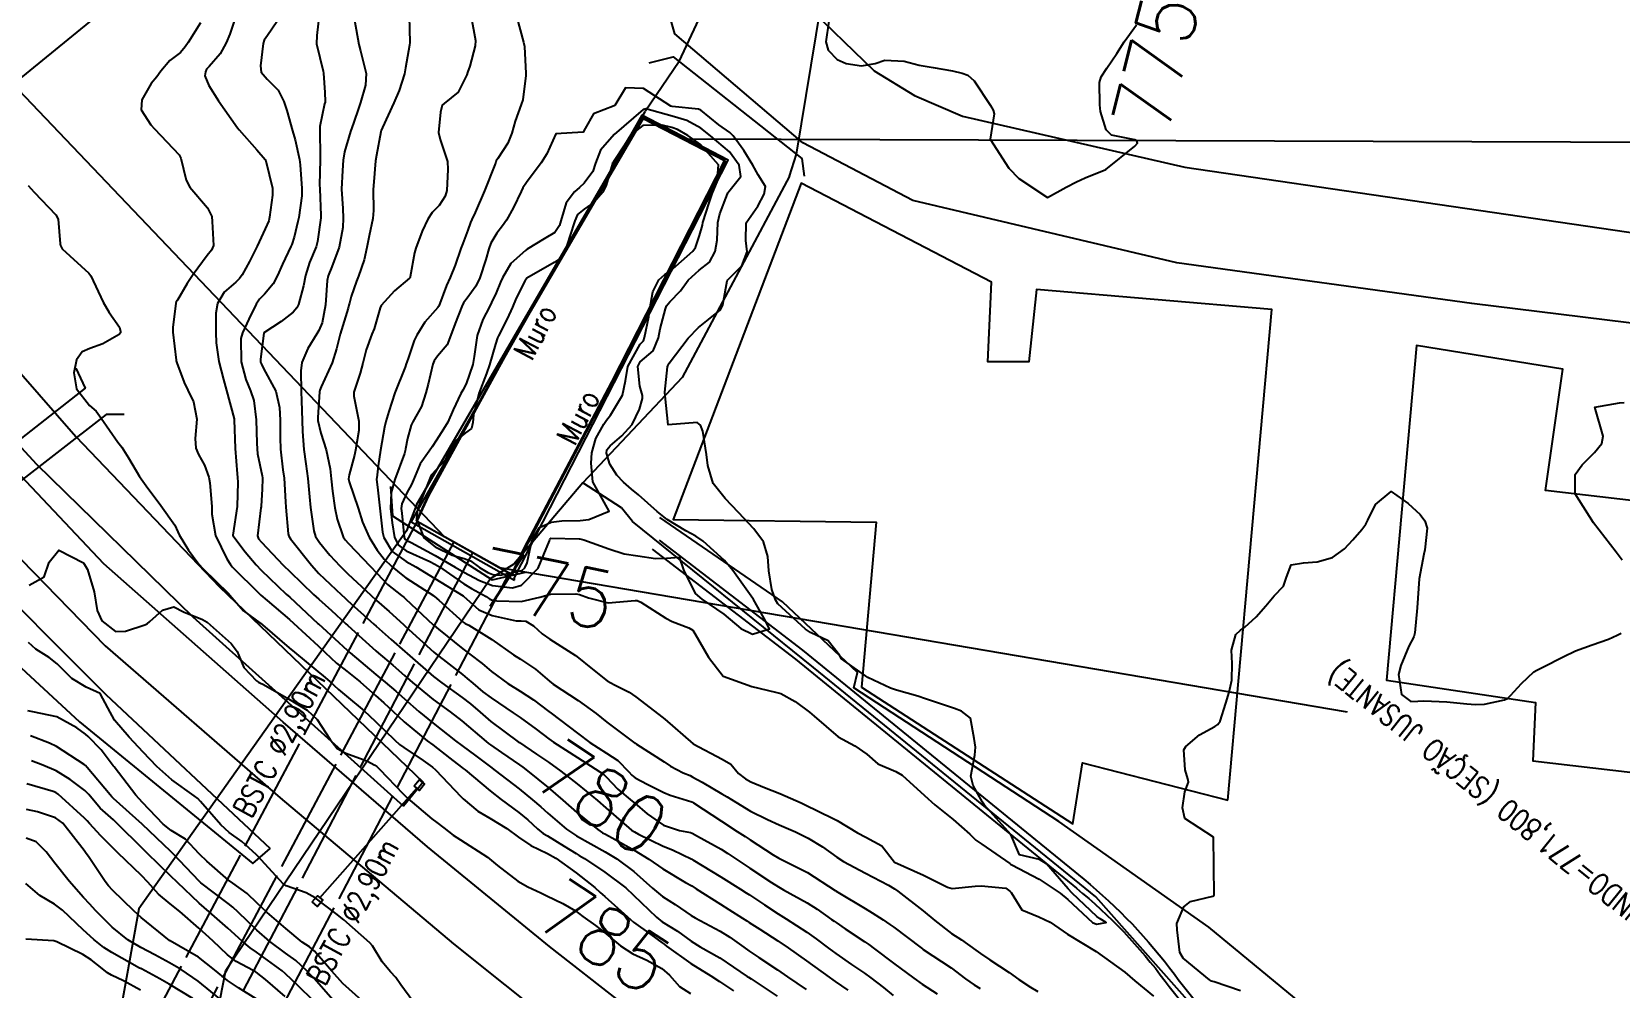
# Model space of a CAD drawing. Header units: metres. Extents: x 307586 to 320046, y 7427249 to 7434250.
# Drawn here: x 319036.6 to 319146.4, y 7428963.9 to 7429030 of the extents above; entities that cross this region are included whole.
import ezdxf
from ezdxf.enums import TextEntityAlignment as Align

# ---------------------------------------------------------------- set-up
doc = ezdxf.new("R2010")
doc.units = ezdxf.units.M
doc.header["$MEASUREMENT"] = 0
doc.linetypes.add('CONTINUO', pattern=[0])
doc.linetypes.add('TRACEJADO', pattern=[8.7, 8, -0.7])
for name, color, linetype in [('BUEIRO', 151, 'Continuous'), ('Canaleta de Drenagem', 151, 'Continuous'), ('Cotas', 45, 'Continuous'), ('Curvas de Nivel 1m', 11, 'Continuous'), ('Curvas de Nivel 5m', 15, 'Continuous'), ('Divisa', 42, 'FENCELINE2'), ('Edificações', 30, 'Continuous'), ('Hidrografia', 140, 'Continuous'), ('Linha Férrea', 20, 'Continuous'), ('MURO', 30, 'Continuous'), ('PLATAFORMA', 45, 'Continuous'), ('Pontes_Viadutos_Tubos', 190, 'Continuous'), ('Portico', 45, 'Continuous'), ('TEXTO', 45, 'Continuous'), ('Vias Primárias', 230, 'Continuous')]:
    doc.layers.add(name, color=color, linetype=linetype)
doc.styles.add('ROMANS', font='romans', dxfattribs={"height": 0.2})
doc.styles.add('Style-STANDARD', font='STANDARD.shx')
doc.linetypes.add('FENCELINE2', pattern='A,0.25,-0.1,[132,ltypeshp.shx,S=0.1,R=0,X=-0.1,Y=0],-0.1,1', length=1.45)

msp = doc.modelspace()

# ---------------------------------------------------------------- linework, layer by layer
at = {"layer": 'BUEIRO', "linetype": 'TRACEJADO', "flags": 128}
for points in [[(319067.1, 7428994.05), (319047.19, 7428956.05)], [(319069.63, 7428992.63), (319049.81, 7428954.8)]]:
    msp.add_lwpolyline(points, dxfattribs=at)
at = {"layer": 'BUEIRO', "linetype": 'CONTINUO'}
for points in [[(319084.57, 7429021.09, 774.18), (319078.83, 7429024.07, 773.97)], [(319084.57, 7429021.09, 774.18), (319084.5, 7429021.08, 771.7), (319078.87, 7429023.99, 771.64), (319078.83, 7429024.07, 773.97)], [(319063.21, 7428996.19, 775.18), (319063.27, 7428996.2, 771.72), (319069.81, 7428992.53, 771.7), (319069.82, 7428992.48, 775.2)], [(319069.82, 7428992.48, 775.2), (319063.21, 7428996.19, 775.18)]]:
    msp.add_polyline3d(points, dxfattribs=at)
at = {"layer": 'Canaleta de Drenagem'}
for points in [[(319079.99, 7428994.89), (319089.89, 7428987.29), (319109.31, 7428971.47, -0.06219), (319115.58, 7428964.91, 0.08442), (319125.75, 7428955.18), (319145.72, 7428939.82), (319160.02, 7428926.71), (319174.06, 7428912.19), (319189.77, 7428895.17), (319193.28, 7428891.36), (319196.76, 7428883.99)], [(319079.5, 7428994.26), (319089.4, 7428986.66), (319108.81, 7428970.85, -0.06219), (319114.94, 7428964.44, 0.084276), (319125.28, 7428954.53), (319145.2, 7428939.21), (319159.46, 7428926.13), (319173.47, 7428911.64), (319189.18, 7428894.62), (319192.61, 7428890.91), (319196.03, 7428883.65)]]:
    msp.add_lwpolyline(points, format="xyb", dxfattribs=at)
at = {"layer": 'Curvas de Nivel 1m', "flags": 128}
for points, elevation in [([(319050.79, 7429031.21), (319050.32, 7429029.82), (319050.08, 7429029.22), (319049.66, 7429028.47), (319048.9, 7429027.6), (319048.72, 7429027.4), (319048.63, 7429027.23), (319048.6, 7429026.95), (319048.88, 7429026.27), (319049.54, 7429025.22), (319050.85, 7429023.35), (319050.97, 7429023.21), (319052.19, 7429021.84), (319052.77, 7429021.18), (319052.79, 7429021.15), (319052.82, 7429021.07), (319053.26, 7429019.18), (319053.27, 7429018.7), (319053.07, 7429017.18), (319053.01, 7429016.94), (319052.76, 7429016.38), (319052.2, 7429015.19), (319051.68, 7429014.13), (319051.18, 7429013.2), (319050.99, 7429012.95), (319050.73, 7429012.71), (319049.93, 7429012.01), (319049.46, 7429011.22), (319049.35, 7429010.57), (319049.35, 7429009.22), (319049.38, 7429008.51), (319049.57, 7429007.22), (319049.88, 7429005.98), (319050.09, 7429005.22), (319050.61, 7429003.26), (319050.63, 7429003.22), (319050.63, 7429003.19), (319050.7, 7429001.21), (319050.83, 7428999.47), (319050.85, 7428999.21), (319050.87, 7428998.89), (319050.82, 7428997.21), (319050.54, 7428995.23), (319050.54, 7428995.21), (319051.38, 7428994.08), (319052.13, 7428993.19), (319052.49, 7428992.81), (319054.22, 7428991.16), (319054.46, 7428990.94), (319056.41, 7428989.14), (319056.44, 7428989.11), (319056.73, 7428988.85), (319058.42, 7428987.3), (319058.63, 7428987.11), (319060.4, 7428985.62), (319060.69, 7428985.38), (319061.05, 7428985.08), (319061.78, 7428984.47), (319062.38, 7428983.93), (319063.38, 7428983.05), (319064.36, 7428982.25), (319065.92, 7428981.02), (319066.34, 7428980.7), (319067.31, 7428979.99), (319068.33, 7428979.24), (319068.66, 7428978.99), (319070.3, 7428977.72), (319071.24, 7428976.96), (319071.81, 7428976.47), (319072.28, 7428976.04), (319073.58, 7428974.93), (319074.27, 7428974.46), (319075.26, 7428973.91), (319076.26, 7428973.36), (319077.05, 7428972.88), (319078.24, 7428972), (319079.52, 7428970.86), (319080.22, 7428970.29), (319081.09, 7428969.72), (319082.2, 7428968.98), (319082.47, 7428968.82), (319084.19, 7428967.88), (319084.87, 7428967.47), (319085.84, 7428966.78), (319086.18, 7428966.53), (319086.87, 7428966.07), (319088.16, 7428965.21), (319088.85, 7428964.74), (319090.14, 7428963.85)], 782), ([(319053.91, 7429031.18), (319052.93, 7429029.73), (319052.7, 7429029.42), (319052.62, 7429029.19), (319052.45, 7429027.64), (319052.48, 7429027.19), (319052.89, 7429026.71), (319053.65, 7429025.95), (319054.06, 7429025.17), (319054.26, 7429024.56), (319054.66, 7429023.16), (319054.84, 7429022.53), (319055.14, 7429021.16), (319055.18, 7429020.8), (319055.3, 7429019.16), (319055.29, 7429018.66), (319055.08, 7429017.16), (319055.03, 7429016.89), (319054.76, 7429015.81), (319054.6, 7429015.31), (319054.54, 7429015.16), (319053.96, 7429013.95), (319053.62, 7429013.17), (319053.31, 7429012.59), (319052.71, 7429011.88), (319052.37, 7429011.52), (319052.14, 7429011.19), (319051.64, 7429010.14), (319051.19, 7429009.2), (319051.08, 7429008.8), (319051.11, 7429007.2), (319051.43, 7429005.98), (319051.76, 7429005.19), (319051.97, 7429004.53), (319052.13, 7429003.19), (319052.19, 7429001.59), (319052.2, 7429001.19), (319052.24, 7429000.84), (319052.56, 7428999.32), (319052.59, 7428999.18), (319052.59, 7428999.15), (319052.55, 7428998.41), (319052.48, 7428997.23), (319052.48, 7428997.18), (319052.47, 7428997.12), (319052.24, 7428995.18), (319052.31, 7428994.98), (319052.51, 7428994.75), (319054.01, 7428993.16), (319054.49, 7428992.7), (319056.11, 7428991.14), (319056.46, 7428990.82), (319057.34, 7428990.02), (319058.33, 7428989.11), (319058.44, 7428989.01), (319059.23, 7428988.3), (319060.42, 7428987.25), (319060.59, 7428987.09), (319061.58, 7428986.25), (319062.4, 7428985.54), (319062.95, 7428985.05), (319064.38, 7428983.88), (319065.55, 7428983.03), (319066.36, 7428982.42), (319068.02, 7428980.99), (319068.2, 7428980.85), (319068.34, 7428980.75), (319069.09, 7428980.23), (319070.33, 7428979.37), (319070.57, 7428979.21), (319070.89, 7428978.96), (319072.31, 7428977.8), (319073.32, 7428976.93), (319074.29, 7428976.09), (319075.75, 7428974.9), (319076.07, 7428974.69), (319076.27, 7428974.58), (319076.94, 7428974.21), (319078.26, 7428973.48), (319079.26, 7428972.86), (319080.24, 7428972.19), (319081.8, 7428971.26), (319082.23, 7428971.02), (319082.55, 7428970.82), (319084.21, 7428969.75), (319084.8, 7428969.38), (319085.75, 7428968.78), (319086.03, 7428968.6), (319086.2, 7428968.48), (319086.94, 7428968.02), (319088.19, 7428967.22), (319088.9, 7428966.74), (319090.17, 7428965.84), (319091.73, 7428964.71), (319091.98, 7428964.53), (319092.15, 7428964.41), (319093.02, 7428963.82)], 781), ([(319062.7, 7429031.07), (319062.75, 7429029.25), (319062.74, 7429029.07), (319062.46, 7429027.51), (319062.39, 7429027.08), (319062.03, 7429025.93), (319061.66, 7429025.08), (319060.86, 7429023.37), (319060.78, 7429023.17), (319060.75, 7429023.09), (319060.45, 7429021.47), (319060.39, 7429021.09), (319060.26, 7429019.64), (319060.22, 7429019.1), (319060.24, 7429017.64), (319060.21, 7429017.1), (319059.95, 7429015.91), (319059.79, 7429015.1), (319059.61, 7429014.24), (319059.2, 7429013.11), (319059.07, 7429012.77), (319058.71, 7429011.72), (319058.58, 7429011.24), (319058.55, 7429011.11), (319058.5, 7429010.91), (319057.95, 7429009.12), (319057.7, 7429008.09), (319057.39, 7429007.13), (319056.64, 7429005.48), (319056.54, 7429005.24), (319056.52, 7429005.14), (319056.4, 7429003.36), (319056.41, 7429003.14), (319056.6, 7429002.28), (319056.97, 7429001.13), (319057.26, 7428999.82), (319057.32, 7428999.13), (319057.42, 7428998.26), (319057.58, 7428997.12), (319057.73, 7428996.33), (319058.15, 7428995.12), (319058.29, 7428994.9), (319058.51, 7428994.66), (319060.01, 7428993.09), (319060.49, 7428992.58), (319061.22, 7428991.83), (319062.18, 7428991.06), (319062.34, 7428990.94), (319062.46, 7428990.83), (319064.38, 7428989.04), (319064.44, 7428988.99), (319064.73, 7428988.75), (319066.42, 7428987.38), (319066.91, 7428987.01), (319067.76, 7428986.36), (319068.4, 7428985.82), (319069.53, 7428984.98), (319070.39, 7428984.45), (319071.29, 7428983.86), (319072.37, 7428983.05), (319072.52, 7428982.94), (319074.35, 7428981.56), (319075.19, 7428980.91), (319076.34, 7428980.18), (319077.13, 7428979.68), (319077.89, 7428978.88), (319078.1, 7428978.65), (319078.32, 7428978.48), (319079.15, 7428978.03), (319080.31, 7428977.47), (319080.75, 7428977.29), (319082.24, 7428976.82), (319082.3, 7428976.79), (319082.36, 7428976.76), (319084.28, 7428975.48), (319085.37, 7428974.78), (319085.92, 7428974.42), (319086.27, 7428974.2), (319087.85, 7428973.16), (319088.25, 7428972.93), (319088.63, 7428972.75), (319090.24, 7428971.94), (319092.15, 7428970.7), (319092.2, 7428970.67), (319092.22, 7428970.65), (319092.33, 7428970.59), (319094.21, 7428969.46), (319094.69, 7428969.16), (319095.46, 7428968.66), (319095.91, 7428968.36), (319096.2, 7428968.16), (319098.08, 7428966.74), (319098.18, 7428966.66), (319098.23, 7428966.63), (319100.16, 7428965.35), (319101.15, 7428964.6), (319101.74, 7428964.18), (319102.15, 7428963.94)], 778), ([(319066.99, 7429031.02), (319067.29, 7429029.38), (319067.28, 7429029.01), (319066.91, 7429027.62), (319066.74, 7429027.18), (319066.69, 7429027.02), (319066.09, 7429025.82), (319065.12, 7429025.04), (319064.99, 7429024.92), (319064.87, 7429024.44), (319064.73, 7429023.04), (319064.85, 7429022.56), (319065.35, 7429021.03), (319065.38, 7429020.47), (319065.31, 7429019.03), (319065.2, 7429018.64), (319064.79, 7429018), (319064.3, 7429017.52), (319064, 7429017.05), (319063.6, 7429016.22), (319063.17, 7429015.06), (319063.09, 7429014.72), (319062.79, 7429013.06), (319062.77, 7429013.02), (319062.73, 7429012.98), (319061.7, 7429012.1), (319060.77, 7429011.09), (319060.7, 7429010.92), (319060.3, 7429009.49), (319060.14, 7429009.1), (319059.74, 7429008.02), (319059.52, 7429007.1), (319059.33, 7429006.42), (319058.89, 7429005.11), (319058.9, 7429004.84), (319059.24, 7429003.1), (319059.24, 7429002.47), (319059.01, 7429001.11), (319058.94, 7429000.75), (319058.57, 7428999.39), (319058.53, 7428999.11), (319058.56, 7428998.92), (319059.19, 7428997.1), (319059.49, 7428996.13), (319059.94, 7428995.1), (319060.5, 7428994.19), (319060.99, 7428993.58), (319061.52, 7428993.07), (319062.05, 7428992.63), (319062.48, 7428992.29), (319064.41, 7428991.04), (319064.46, 7428991), (319064.76, 7428990.74), (319066.44, 7428989.22), (319066.57, 7428989.14), (319066.83, 7428989.01), (319068.43, 7428988.02), (319069.91, 7428986.98), (319070.41, 7428986.66), (319071.44, 7428985.99), (319072.4, 7428985.16), (319072.67, 7428984.94), (319074.38, 7428983.82), (319075.62, 7428982.91), (319076.36, 7428982.33), (319078.31, 7428980.87), (319078.33, 7428980.86), (319078.42, 7428980.79), (319080.33, 7428979.57), (319080.77, 7428979.29), (319081.63, 7428978.83), (319082.12, 7428978.63), (319082.32, 7428978.53), (319082.96, 7428978.17), (319084.31, 7428977.38), (319084.68, 7428977.16), (319085.28, 7428976.79), (319086.29, 7428976.18), (319087.46, 7428975.59), (319088.28, 7428975.22), (319089.4, 7428974.74), (319090.27, 7428974.32), (319091.26, 7428973.71), (319092.26, 7428972.99), (319092.72, 7428972.7), (319094.24, 7428971.89), (319095.82, 7428971.06), (319096.23, 7428970.82), (319096.47, 7428970.65), (319098.21, 7428969.3), (319099.03, 7428968.62), (319100.19, 7428967.72), (319100.87, 7428967.28), (319101.85, 7428966.58), (319102.18, 7428966.35), (319102.82, 7428965.92), (319104.16, 7428965.04), (319104.84, 7428964.55), (319105.64, 7428964.03), (319106.14, 7428963.73)], 777), ([(319048.3, 7429030.6), (319047.44, 7429029.25), (319047.23, 7429028.94), (319046.91, 7429028.57), (319046.17, 7429028), (319045.55, 7429027.27), (319045.27, 7429026.89), (319044.88, 7429026.41), (319044.24, 7429025.29), (319044.19, 7429024.61), (319044.86, 7429023.56), (319045.12, 7429023.28), (319046.83, 7429021.49), (319046.94, 7429021.26), (319047.3, 7429019.75), (319047.57, 7429019.25), (319048.78, 7429017.83), (319049.07, 7429017.23), (319049.11, 7429016.89), (319049.19, 7429015.23), (319049.06, 7429014.91), (319048.75, 7429014.55), (319047.78, 7429013.24), (319047.38, 7429012.6), (319046.71, 7429011.46), (319046.62, 7429011.34), (319046.58, 7429011.26), (319046.38, 7429009.57), (319046.38, 7429009.26), (319046.61, 7429007.31), (319046.61, 7429007.26), (319046.65, 7429007.13), (319047.16, 7429005.77), (319047.43, 7429005.25), (319047.82, 7429004.44), (319048.05, 7429003.24), (319047.93, 7429001.9), (319047.97, 7429001.24), (319048.15, 7429000.81), (319048.57, 7429000.06), (319048.87, 7428999.23), (319048.94, 7428998.84), (319049.07, 7428997.22), (319049.07, 7428996.68), (319049.34, 7428995.22), (319050.12, 7428993.59), (319050.36, 7428993.21), (319050.49, 7428993.05), (319052.37, 7428991.18), (319052.42, 7428991.14), (319052.46, 7428991.1), (319052.9, 7428990.73), (319054.45, 7428989.4), (319054.72, 7428989.16), (319056.42, 7428987.6), (319056.9, 7428987.13), (319057.68, 7428986.4), (319058.4, 7428985.84), (319059.32, 7428985.1), (319060.38, 7428984.16), (319060.96, 7428983.66), (319061.58, 7428983.07), (319062.36, 7428982.35), (319063.96, 7428981.04), (319064.34, 7428980.75), (319065.53, 7428979.83), (319066.32, 7428979.21), (319066.44, 7428979.13), (319066.58, 7428979.02), (319068.3, 7428977.58), (319069.07, 7428976.98), (319070.28, 7428976.09), (319070.9, 7428975.58), (319071.58, 7428974.95), (319071.97, 7428974.64), (319072.27, 7428974.46), (319073.43, 7428973.76), (319074.26, 7428973.24), (319074.46, 7428973.12), (319074.82, 7428972.91), (319076.24, 7428971.96), (319077.67, 7428970.88), (319078.22, 7428970.38), (319079.79, 7428968.85), (319080.2, 7428968.54), (319081.24, 7428967.88), (319082.19, 7428967.2), (319082.81, 7428966.81), (319084.17, 7428966.05), (319086.06, 7428964.77), (319086.11, 7428964.73), (319086.15, 7428964.71), (319086.33, 7428964.59), (319088.14, 7428963.39)], 783), ([(319058.94, 7429030.78), (319059.23, 7429029.11), (319059.36, 7429028.67), (319059.75, 7429027.1), (319059.69, 7429026.3), (319059.34, 7429025.11), (319059.23, 7429024.75), (319058.86, 7429023.67), (319058.66, 7429023.11), (319058.24, 7429021.71), (319058.16, 7429021.12), (319058.1, 7429020.41), (319058.03, 7429019.12), (319058.12, 7429017.79), (319058.15, 7429017.12), (319058.12, 7429016.47), (319057.87, 7429015.12), (319057.36, 7429013.76), (319057.11, 7429013.13), (319057.05, 7429012.81), (319056.93, 7429011.14), (319056.69, 7429009.9), (319056.47, 7429009.36), (319056.33, 7429009.14), (319055.7, 7429008.12), (319055.3, 7429007.15), (319055.22, 7429006.59), (319055.25, 7429005.15), (319055.27, 7429004.51), (319055.31, 7429003.15), (319055.35, 7429002.4), (319055.44, 7429001.15), (319055.57, 7429000.15), (319055.72, 7428999.15), (319055.82, 7428997.87), (319055.89, 7428997.15), (319056.12, 7428995.54), (319056.24, 7428995.14), (319056.51, 7428994.72), (319057.24, 7428993.86), (319057.92, 7428993.12), (319058.48, 7428992.57), (319060.06, 7428991.09), (319060.46, 7428990.73), (319061.34, 7428989.96), (319062.32, 7428989.06), (319062.44, 7428988.95), (319063.43, 7428988.05), (319064.41, 7428987.16), (319064.55, 7428987.04), (319066.4, 7428985.6), (319066.72, 7428985.34), (319067.1, 7428985.01), (319067.81, 7428984.42), (319068.38, 7428983.99), (319069.9, 7428982.97), (319070.37, 7428982.65), (319071.48, 7428981.83), (319072.35, 7428981.18), (319072.69, 7428980.94), (319074.33, 7428979.87), (319075.88, 7428978.9), (319076.14, 7428978.72), (319076.32, 7428978.55), (319077.13, 7428977.7), (319078.12, 7428976.87), (319078.3, 7428976.73), (319079.16, 7428975.99), (319080.28, 7428975.21), (319081.38, 7428974.83), (319082.15, 7428974.7), (319082.27, 7428974.66), (319082.63, 7428974.45), (319084.26, 7428973.54), (319084.72, 7428973.25), (319085.42, 7428972.78), (319086.24, 7428972.23), (319087.74, 7428971.24), (319088.23, 7428970.94), (319088.58, 7428970.75), (319090.21, 7428969.85), (319090.9, 7428969.41), (319091.9, 7428968.7), (319092.08, 7428968.58), (319092.2, 7428968.49), (319092.84, 7428968.05), (319094.19, 7428967.16), (319094.47, 7428966.96), (319094.86, 7428966.67), (319096.17, 7428965.68), (319097.58, 7428964.64), (319098.15, 7428964.23), (319099.19, 7428963.57)], 779), ([(319070.14, 7429030.98), (319070.62, 7429029.28), (319070.68, 7429028.97), (319070.76, 7429027.11), (319070.76, 7429026.97), (319070.56, 7429025.29), (319070.46, 7429024.97), (319070.03, 7429023.81), (319069.81, 7429022.98), (319069.53, 7429022.3), (319068.83, 7429021.23), (319068.73, 7429021.09), (319068.69, 7429020.99), (319068.63, 7429020.8), (319067.92, 7429019), (319067.27, 7429017.5), (319067.04, 7429017.02), (319066.96, 7429016.83), (319066.77, 7429016.28), (319066.42, 7429015.36), (319066.28, 7429015.02), (319065.89, 7429013.88), (319065.54, 7429013.03), (319065.28, 7429012.48), (319064.75, 7429011.04), (319064.74, 7429011.01), (319064.7, 7429010.95), (319063.8, 7429009.94), (319063.23, 7429009.05), (319063.06, 7429008.67), (319062.66, 7429007.49), (319062.55, 7429007.17), (319062.51, 7429007.06), (319062.43, 7429006.84), (319061.71, 7429005.07), (319061.3, 7429003.76), (319061.1, 7429003.08), (319061.01, 7429002.69), (319060.72, 7429001.09), (319060.57, 7429000.01), (319060.47, 7428999.19), (319060.46, 7428999.09), (319060.55, 7428998.35), (319060.69, 7428997.09), (319060.88, 7428995.44), (319060.96, 7428995.08), (319061.53, 7428994.11), (319062.5, 7428993.41), (319063.17, 7428993.05), (319064.48, 7428992.25), (319066.44, 7428991.05), (319066.46, 7428991.03), (319067.53, 7428990.08), (319068.45, 7428989.69), (319070.1, 7428989.32), (319070.45, 7428989.31), (319070.77, 7428989.29), (319071.3, 7428988.96), (319071.91, 7428988.42), (319072.43, 7428988.06), (319074.21, 7428986.92), (319074.42, 7428986.76), (319075.26, 7428986.06), (319076.4, 7428985.17), (319076.89, 7428984.89), (319077.9, 7428984.39), (319078.38, 7428984.07), (319079.96, 7428982.85), (319080.37, 7428982.53), (319082.34, 7428980.82), (319084.33, 7428979.76), (319084.94, 7428979.41), (319085.46, 7428978.78), (319085.94, 7428978.4), (319086.32, 7428978.21), (319087.26, 7428977.81), (319088.31, 7428977.39), (319089.79, 7428976.74), (319090.3, 7428976.49), (319090.73, 7428976.29), (319092.29, 7428975.54), (319093.69, 7428974.69), (319094.27, 7428974.38), (319095.37, 7428973.77), (319096.25, 7428972.65), (319098.24, 7428971.75), (319099.91, 7428970.93), (319100.23, 7428970.83), (319101.82, 7428970.99), (319102.23, 7428971.01), (319103.94, 7428970.85), (319104.22, 7428970.66), (319104.31, 7428970.56), (319105.03, 7428969.37), (319106.21, 7428968.87), (319107, 7428968.52), (319108.19, 7428967.68), (319110.18, 7428966.49), (319112.16, 7428965.06), (319112.85, 7428964.45), (319114.14, 7428963.39)], 776), ([(319036.4, 7429019.38), (319036.8, 7429018.91), (319038.3, 7429017.36), (319038.46, 7429017.04), (319038.61, 7429015.35), (319038.63, 7429015.23), (319038.75, 7429015), (319040.57, 7429013.33), (319040.73, 7429013.14), (319041.58, 7429011.32), (319041.99, 7429010.6), (319042.69, 7429009.6), (319042.77, 7429009.3), (319042.77, 7429009.21), (319042.68, 7429009.08), (319041.55, 7429008.44), (319040.66, 7429008.11), (319040.11, 7429007.89), (319039.73, 7429007.34), (319039.54, 7429006.45), (319039.74, 7429005.34), (319040.62, 7429004.19), (319041.09, 7429003.79), (319041.44, 7429003.32), (319042.59, 7429001.65), (319042.85, 7429001.3), (319043.31, 7429000.56), (319044.08, 7428999.28), (319044.55, 7428998.63), (319045.55, 7428997.27), (319046.52, 7428995.93), (319046.73, 7428995.47), (319046.83, 7428995.26), (319047.46, 7428994.2), (319048.19, 7428993.23), (319048.49, 7428992.91), (319050.22, 7428991.21), (319050.46, 7428990.92), (319051.26, 7428990.01), (319052.4, 7428989.18), (319052.44, 7428989.15), (319052.59, 7428989.03), (319054.42, 7428987.46), (319054.78, 7428987.16), (319056.4, 7428985.82), (319056.78, 7428985.51), (319057.24, 7428985.13), (319057.84, 7428984.57), (319058.38, 7428984.11), (319059.61, 7428983.1), (319060.36, 7428982.4), (319061.72, 7428981.07), (319062.05, 7428980.77), (319062.34, 7428980.56), (319063.69, 7428979.68), (319064.32, 7428979.22), (319064.53, 7428979.04), (319066.3, 7428977.17), (319066.44, 7428977.02), (319067.46, 7428976.18), (319068.28, 7428975.68), (319069.45, 7428974.98), (319070.27, 7428974.38), (319071.12, 7428973.81), (319072.26, 7428973.26), (319072.84, 7428972.93), (319074.24, 7428971.91), (319075.53, 7428970.9), (319075.9, 7428970.57), (319076.22, 7428970.29), (319077.79, 7428968.87), (319078.2, 7428968.52), (319079.4, 7428967.65), (319080.19, 7428967.08), (319080.32, 7428966.98), (319080.5, 7428966.85), (319082.17, 7428965.65), (319083.55, 7428964.81), (319084.15, 7428964.42), (319085.12, 7428963.76)], 784), ([(319146.51, 7428993.5), (319146.09, 7428994.06), (319144.54, 7428996.08), (319143.26, 7428998.09), (319143.26, 7428999.42), (319143.74, 7429000.09), (319144.17, 7429000.51), (319144.6, 7429000.93), (319145.11, 7429001.57), (319145.2, 7429002.07), (319144.63, 7429004.08), (319146.32, 7429004.38), (319146.64, 7429004.39)], 776), ([(319120.15, 7428963.77), (319118.33, 7428964.39), (319118.15, 7428964.44), (319118.01, 7428964.53), (319116.18, 7428966.03), (319115.96, 7428966.41), (319115.77, 7428967.99), (319115.74, 7428968.42), (319116.22, 7428969.57), (319116.7, 7428969.93), (319118.23, 7428970.3), (319118.29, 7428970.33), (319118.32, 7428970.39), (319118.31, 7428972.34), (319118.31, 7428972.39), (319118.27, 7428974.39), (319116.29, 7428975.67), (319116.14, 7428976.41), (319116.31, 7428977.52), (319116.56, 7428978.17), (319116.5, 7428978.41), (319116.33, 7428979.02), (319116.23, 7428980.41), (319116.36, 7428980.65), (319117.32, 7428981.44), (319118.37, 7428982.03), (319118.59, 7428982.17), (319118.74, 7428982.39), (319119.13, 7428983.64), (319119.36, 7428984.38), (319119.55, 7428985.23), (319119.56, 7428986.38), (319119.52, 7428987.29), (319119.82, 7428988.38), (319120.15, 7428988.67), (319120.45, 7428988.89), (319121.22, 7428989.6), (319121.89, 7428990.35), (319122.48, 7428991.05), (319123.12, 7428991.7), (319123.33, 7428992.33), (319123.64, 7428993.19), (319124.5, 7428993.33), (319125.43, 7428993.38), (319126.51, 7428993.7), (319127.34, 7428994.29), (319127.9, 7428994.9), (319128.53, 7428995.62), (319128.81, 7428995.99), (319128.95, 7428996.27), (319129.47, 7428997.34), (319130.56, 7428998.25), (319131.73, 7428997.41), (319132.55, 7428996.65), (319132.88, 7428996.22), (319133.03, 7428995.72), (319132.87, 7428994.22), (319132.82, 7428993.91), (319132.49, 7428992.22), (319132.34, 7428990.22), (319132.18, 7428988.49), (319132.11, 7428988.22), (319131.77, 7428987.56), (319131.22, 7428986.24), (319131.06, 7428985.6), (319131.26, 7428984.24), (319131.91, 7428983.75), (319132.39, 7428983.76), (319132.81, 7428983.8), (319134.39, 7428983.72), (319135.79, 7428983.58), (319136.39, 7428983.53), (319136.99, 7428983.56), (319138.39, 7428983.86), (319138.59, 7428983.95), (319138.79, 7428984.15), (319139.56, 7428984.98), (319140.42, 7428985.79), (319140.62, 7428985.92), (319141.04, 7428986.12), (319142.43, 7428986.82), (319143.28, 7428987.25), (319144.44, 7428987.67), (319145.57, 7428988.06), (319146.17, 7428988.33), (319146.45, 7428988.47)], 776), ([(319059.43, 7428963.1), (319058.14, 7428964.28), (319057.38, 7428965.12), (319056.17, 7428966.51), (319055.83, 7428966.8), (319055.33, 7428967.14), (319054.19, 7428968.07), (319052.9, 7428969.17), (319052.21, 7428969.83), (319051.52, 7428970.49), (319050.52, 7428971.21), (319050.23, 7428971.42), (319048.74, 7428972.73), (319048.25, 7428973.18), (319048.21, 7428973.23), (319047.27, 7428974.25), (319046.27, 7428974.84), (319045.71, 7428975.27), (319044.29, 7428976.77), (319043.83, 7428977.28), (319042.32, 7428979.23), (319042.27, 7428979.3), (319041.43, 7428980.41), (319040.53, 7428981.33), (319040.35, 7428981.48), (319039.75, 7428981.93), (319038.36, 7428982.68), (319036.72, 7428983.03), (319036.37, 7428983.1)], 784), ([(319057.45, 7428963.12), (319056.15, 7428964.61), (319055.89, 7428964.88), (319055.64, 7428965.14), (319054.88, 7428965.87), (319054.17, 7428966.38), (319053.08, 7428967.17), (319052.18, 7428967.96), (319050.89, 7428969.2), (319050.54, 7428969.54), (319050.21, 7428969.8), (319048.31, 7428971.23), (319048.22, 7428971.31), (319046.39, 7428973.26), (319046.32, 7428973.32), (319046.25, 7428973.38), (319044.27, 7428975.28), (319042.29, 7428977.06), (319042.16, 7428977.17), (319042.05, 7428977.3), (319040.46, 7428979.19), (319040.34, 7428979.33), (319040.27, 7428979.39), (319038.34, 7428980.65), (319037.87, 7428980.88), (319036.54, 7428981.38)], 783), ([(319056.06, 7428963.13), (319055.07, 7428964.08), (319054.15, 7428964.97), (319053.93, 7428965.16), (319052.17, 7428966.43), (319051.72, 7428966.74), (319051.17, 7428967.2), (319050.19, 7428968.1), (319048.9, 7428969.22), (319048.21, 7428969.83), (319046.71, 7428971.25), (319046.23, 7428971.71), (319044.61, 7428973.28), (319044.26, 7428973.62), (319042.57, 7428975.3), (319042.28, 7428975.57), (319041.36, 7428976.39), (319040.57, 7428977.33), (319040.3, 7428977.61), (319039.28, 7428978.37), (319038.32, 7428978.95), (319037.41, 7428979.36), (319036.61, 7428979.66)], 782), ([(319054.14, 7428963.37), (319052.78, 7428964.54), (319052.15, 7428965.06), (319052.08, 7428965.11), (319051.94, 7428965.18), (319050.76, 7428965.8), (319050.16, 7428966.25), (319049.15, 7428967.22), (319048.19, 7428968.09), (319046.87, 7428969.24), (319046.21, 7428969.77), (319045.39, 7428970.44), (319044.66, 7428971.27), (319044.23, 7428971.74), (319042.59, 7428973.3), (319042.26, 7428973.62), (319041.42, 7428974.47), (319040.63, 7428975.32), (319040.46, 7428975.51), (319040.28, 7428975.69), (319038.46, 7428977.35), (319038.29, 7428977.46), (319038.11, 7428977.54), (319036.3, 7428978.06)], 781), ([(319049.64, 7428963.21), (319048.14, 7428964.43), (319046.96, 7428965.24), (319046.16, 7428965.7), (319045.15, 7428966.25), (319044.17, 7428966.76), (319043.27, 7428967.29), (319042.19, 7428968.16), (319041.04, 7428969.32), (319040.64, 7428969.76), (319040.21, 7428970.21), (319039.22, 7428971.34), (319038.24, 7428972.58), (319037.64, 7428973.36), (319036.94, 7428974.05), (319036.26, 7428974.32)], 779), ([(319047.76, 7428963.23), (319046.14, 7428964.22), (319045.48, 7428964.59), (319044.21, 7428965.28), (319044.17, 7428965.3), (319044.15, 7428965.31), (319044.09, 7428965.34), (319042.16, 7428966.41), (319041.62, 7428966.77), (319040.92, 7428967.32), (319040.18, 7428967.98), (319038.76, 7428969.34), (319038.21, 7428969.76), (319037.2, 7428970.34), (319036.22, 7428971.18)], 778), ([(319044.14, 7428963.81), (319042.98, 7428964.46), (319042.15, 7428964.86), (319041.86, 7428965.02), (319041.51, 7428965.31), (319040.75, 7428965.91), (319040.16, 7428966.28), (319038.37, 7428967.15), (319038.17, 7428967.21), (319036.22, 7428967.33)], 777)]:
    msp.add_lwpolyline(points, dxfattribs=dict(at, elevation=elevation))
for points, elevation in [([(319082.86, 7429023.34), (319081.9, 7429023.87), (319080.87, 7429024.17), (319079.06, 7429024.68), (319078.87, 7429024.63), (319076.87, 7429022.9), (319075.94, 7429021.81), (319075.59, 7429020.91), (319075.39, 7429020.34), (319074.81, 7429019.53), (319074.49, 7429019.24), (319074.14, 7429018.93), (319073.56, 7429018.17), (319073.18, 7429016.94), (319073.09, 7429016.62), (319072.77, 7429016.14), (319072.03, 7429015.69), (319070.86, 7429014.97), (319070.75, 7429014.89), (319069.73, 7429013.99), (319069.15, 7429012.99), (319069.03, 7429012.69), (319068.72, 7429011.96), (319068.41, 7429011.29), (319068.25, 7429011), (319067.81, 7429010.12), (319067.42, 7429009.01), (319067.21, 7429007.56), (319067.1, 7429007.01), (319066.64, 7429005.69), (319066.41, 7429005.25), (319066.28, 7429005.02), (319065.76, 7429003.89), (319065.38, 7429003.03), (319065.09, 7429002.55), (319064.59, 7429001.79), (319064.3, 7429001.33), (319064.09, 7429001.04), (319063.47, 7429000.15), (319063, 7428999.06), (319062.87, 7428998.74), (319062.55, 7428998.15), (319062.2, 7428997.4), (319062.17, 7428997.07), (319062.2, 7428996.74), (319062.36, 7428995.06), (319062.41, 7428994.96), (319062.51, 7428994.88), (319062.85, 7428994.72), (319064.5, 7428993.83), (319065.88, 7428993.03), (319066.49, 7428992.67), (319067.57, 7428992.1), (319068.47, 7428991.76), (319069.86, 7428991.59), (319070.48, 7428991.79), (319071.62, 7428992.95), (319072.4, 7428994.83), (319072.43, 7428994.94), (319072.46, 7428994.99), (319072.51, 7428995.02), (319074.46, 7428994.97), (319074.51, 7428994.97), (319074.78, 7428994.92), (319076.51, 7428994.28), (319077.57, 7428993.95), (319078.5, 7428993.81), (319079.74, 7428993.61), (319080.5, 7428993.64), (319081.37, 7428993.71), (319081.66, 7428992.83), (319082.47, 7428991.21), (319082.93, 7428990.82), (319084.45, 7428989.77), (319085.63, 7428988.79), (319086.44, 7428988.4), (319087.6, 7428988.76), (319087.21, 7428989.53), (319086.5, 7428990.78), (319086.46, 7428990.86), (319085.08, 7428992.79), (319084.5, 7428993.48), (319083.03, 7428994.81), (319082.52, 7428995.16), (319081.83, 7428995.53), (319080.53, 7428996.31), (319079.85, 7428996.86), (319078.55, 7428998.01), (319078.08, 7428998.4), (319077.52, 7428998.89), (319077.05, 7428999.38), (319076.58, 7429000.13), (319076.34, 7429000.9), (319076.37, 7429001.12), (319076.59, 7429001.39), (319077.41, 7429002.08), (319078.12, 7429002.88), (319078.62, 7429003.93), (319078.83, 7429004.67), (319078.82, 7429004.87), (319078.64, 7429005.52), (319078.5, 7429006.87), (319078.67, 7429007.2), (319079.57, 7429007.97), (319079.93, 7429008.86), (319080.06, 7429009.49), (319080.42, 7429010.85), (319080.49, 7429011.07), (319080.71, 7429011.34), (319081.46, 7429012.1), (319081.99, 7429012.83), (319082.74, 7429013.53), (319083.46, 7429014.09), (319083.86, 7429014.81), (319083.98, 7429015.59), (319084.04, 7429016.81), (319084.17, 7429017.43), (319084.7, 7429018.8), (319084.73, 7429018.87), (319084.8, 7429018.97), (319085.62, 7429019.99), (319085.52, 7429020.79), (319084.84, 7429021.69), (319083.52, 7429022.81)], 774), ([(319081.96, 7429022.83), (319081.25, 7429023.24), (319080.86, 7429023.37), (319080.18, 7429023.53), (319078.86, 7429023.52), (319078.02, 7429022.88), (319077.58, 7429022.15), (319076.82, 7429021.02), (319076.77, 7429020.95), (319076.75, 7429020.9), (319076.33, 7429019.39), (319076.09, 7429018.91), (319075.49, 7429018.22), (319074.79, 7429017.75), (319074.35, 7429017.37), (319074.16, 7429016.93), (319073.82, 7429015.88), (319073.51, 7429014.93), (319073.26, 7429014.42), (319072.74, 7429014.06), (319070.85, 7429012.97), (319070.79, 7429012.91), (319070.73, 7429012.81), (319070.1, 7429011.59), (319069.84, 7429010.98), (319069.49, 7429010.18), (319068.89, 7429008.99), (319068.82, 7429008.85), (319068.68, 7429008.42), (319068.27, 7429007), (319068.05, 7429006.39), (319067.52, 7429005.01), (319067.15, 7429003.55), (319067.12, 7429003.01), (319067.02, 7429002.6), (319066.6, 7429002.3), (319065.89, 7429001.73), (319065.5, 7429001.03), (319065.19, 7429000.42), (319064.57, 7428999.74), (319064.24, 7428999.37), (319064.09, 7428999.04), (319063.65, 7428997.95), (319063.29, 7428997.05), (319063.22, 7428996.35), (319063.73, 7428995.05), (319064.51, 7428994.43), (319065.69, 7428993.84), (319066.5, 7428993.61), (319066.95, 7428993.47), (319067.56, 7428993), (319068.14, 7428992.65), (319068.49, 7428992.52), (319068.99, 7428992.48), (319070.49, 7428992.8), (319070.71, 7428992.97), (319070.86, 7428993.32), (319071.22, 7428994.96), (319071.71, 7428995.77), (319072.53, 7428996.14), (319073.26, 7428996.21), (319074.53, 7428996.25), (319075.12, 7428996.32), (319076.54, 7428996.9), (319075.41, 7428998.91), (319075.29, 7429000.2), (319075.34, 7429000.91), (319075.61, 7429001.9), (319076.17, 7429002.9), (319076.34, 7429003.17), (319076.62, 7429003.52), (319077.46, 7429004.89), (319077.65, 7429005.88), (319077.82, 7429006.88), (319078.68, 7429008.41), (319078.89, 7429008.66), (319078.97, 7429008.87), (319079.26, 7429010.3), (319079.34, 7429010.86), (319079.55, 7429012.03), (319079.97, 7429012.86), (319080.37, 7429013.22), (319080.74, 7429013.46), (319082.31, 7429014.83), (319082.49, 7429015.09), (319082.77, 7429015.92), (319082.97, 7429016.63), (319083.01, 7429016.82), (319083.43, 7429018.18), (319083.64, 7429018.81), (319083.99, 7429019.63), (319084.08, 7429020.81), (319082.84, 7429022.2)], 773)]:
    msp.add_lwpolyline(points, close=True, dxfattribs=dict(at, elevation=elevation))
at = {"layer": 'Curvas de Nivel 5m', "flags": 128}
for points, elevation in [([(319056.5, 7429031.14), (319056.34, 7429029.74), (319056.32, 7429029.15), (319056.77, 7429027.27), (319056.79, 7429027.14), (319056.88, 7429025.79), (319056.91, 7429025.17), (319056.9, 7429025.14), (319056.87, 7429025.02), (319056.55, 7429023.45), (319056.53, 7429023.14), (319056.56, 7429021.41), (319056.56, 7429021.14), (319056.52, 7429019.42), (319056.53, 7429019.14), (319056.61, 7429017.3), (319056.61, 7429017.14), (319056.39, 7429015.51), (319056.29, 7429015.14), (319055.83, 7429014.07), (319055.55, 7429013.15), (319055.42, 7429012.45), (319055.06, 7429011.16), (319054.94, 7429010.92), (319054.7, 7429010.64), (319053.88, 7429009.98), (319052.68, 7429009.2), (319052.67, 7429009.18), (319052.45, 7429007.39), (319052.45, 7429007.18), (319052.5, 7429007.03), (319052.65, 7429006.75), (319053.49, 7429005.17), (319053.75, 7429004.04), (319053.8, 7429003.17), (319053.81, 7429001.96), (319053.83, 7429001.17), (319053.99, 7428999.74), (319054.07, 7428999.16), (319054.17, 7428997.54), (319054.19, 7428997.16), (319054.36, 7428995.32), (319054.39, 7428995.16), (319054.51, 7428994.97), (319055.97, 7428993.15), (319056.48, 7428992.59), (319058.04, 7428991.12), (319058.26, 7428990.91), (319058.46, 7428990.73), (319060.27, 7428989.09), (319060.44, 7428988.94), (319061.47, 7428988.03), (319062.42, 7428987.2), (319062.57, 7428987.06), (319064.4, 7428985.48), (319064.96, 7428985.03), (319066.38, 7428984.03), (319066.95, 7428983.59), (319067.62, 7428983), (319068.36, 7428982.37), (319070.25, 7428980.97), (319070.34, 7428980.91), (319071.51, 7428980.12), (319072.33, 7428979.55), (319073.18, 7428978.93), (319074.31, 7428978.07), (319074.95, 7428977.55), (319075.73, 7428976.9), (319076.3, 7428976.41), (319078.08, 7428974.87), (319078.27, 7428974.74), (319078.55, 7428974.59), (319080.26, 7428973.76), (319080.91, 7428973.5), (319082.25, 7428972.85), (319082.32, 7428972.82), (319084.24, 7428971.64), (319085.61, 7428970.78), (319085.99, 7428970.54), (319086.22, 7428970.39), (319087.27, 7428969.7), (319088.21, 7428969.09), (319088.76, 7428968.74), (319090.19, 7428967.82), (319090.84, 7428967.37), (319091.69, 7428966.71), (319092.18, 7428966.34), (319093.27, 7428965.59), (319094.16, 7428964.98), (319094.6, 7428964.67), (319095.49, 7428964), (319096.14, 7428963.44)], 780), ([(319091.71, 7429030.72), (319091.49, 7429029.29), (319091.65, 7429028.72), (319092.28, 7429028.07), (319092.91, 7429027.8), (319093.97, 7429027.63), (319094.91, 7429027.81), (319095.57, 7429028.02), (319096.92, 7429027.97), (319097.95, 7429027.69), (319098.91, 7429027.53), (319100.24, 7429027.29), (319100.91, 7429027.13), (319101.31, 7429027), (319101.74, 7429026.6), (319102.88, 7429024.9), (319103.06, 7429024.58), (319103.12, 7429024.33), (319102.85, 7429022.58), (319104.14, 7429020.57), (319104.82, 7429019.87), (319106.8, 7429018.54), (319108.09, 7429019.25), (319108.82, 7429019.64), (319109.42, 7429019.91), (319110.83, 7429020.49), (319112.85, 7429022.08), (319113.02, 7429022.29), (319112.98, 7429022.46), (319112.85, 7429022.52), (319111.24, 7429022.86), (319110.86, 7429023.23), (319110.47, 7429024.49), (319110.42, 7429024.95), (319110.41, 7429026.49), (319110.51, 7429026.89), (319110.91, 7429027.47), (319111.61, 7429028.48), (319112.11, 7429029.3), (319112.95, 7429030.46)], 775), ([(319036.47, 7428991.78), (319037.49, 7428992.36), (319037.84, 7428993.36), (319038.5, 7428994.19), (319040.21, 7428993.33), (319040.49, 7428992.87), (319040.95, 7428991.32), (319041.16, 7428990.03), (319041.47, 7428989.31), (319042.43, 7428988.57), (319043.12, 7428988.6), (319044.44, 7428989.05), (319044.6, 7428989.12), (319044.79, 7428989.28), (319045.66, 7428990.06), (319046.45, 7428990.29), (319047.13, 7428989.93), (319048.44, 7428989.4), (319048.76, 7428989.23), (319050.42, 7428987.76), (319050.82, 7428987.2), (319051.3, 7428986.1), (319052.16, 7428985.18), (319052.3, 7428985.08), (319052.39, 7428985.04), (319052.65, 7428984.92), (319054.38, 7428983.92), (319055.67, 7428983.15), (319056.36, 7428982.51), (319057.25, 7428981.13), (319057.73, 7428980.51), (319058.33, 7428980.18), (319059.78, 7428979.64), (319060.33, 7428979.36), (319060.48, 7428979.25), (319060.67, 7428979.08), (319062.3, 7428977.36), (319062.61, 7428977.06), (319064.28, 7428975.65), (319064.63, 7428975.39), (319065.1, 7428975.03), (319065.76, 7428974.51), (319066.26, 7428974.2), (319068.13, 7428972.99), (319068.25, 7428972.89), (319068.81, 7428972.42), (319070.23, 7428971.34), (319070.9, 7428970.96), (319071.8, 7428970.53), (319072.22, 7428970.32), (319073.33, 7428969.81), (319074.21, 7428969.29), (319074.42, 7428969.13), (319074.7, 7428968.91), (319075.59, 7428968.29), (319076.19, 7428967.81), (319077.32, 7428966.88), (319078.17, 7428966.33), (319079.14, 7428965.89), (319080.16, 7428965.31), (319080.69, 7428964.84), (319081.39, 7428964.07), (319082.14, 7428963.59)], 785), ([(319062.97, 7428963.05), (319062.14, 7428964.19), (319061.78, 7428964.69), (319061.43, 7428965.07), (319060.84, 7428965.76), (319060.17, 7428966.87), (319059.99, 7428967.09), (319058.2, 7428968.67), (319057.64, 7428969.12), (319056.21, 7428970.19), (319055.6, 7428970.53), (319054.22, 7428971.03), (319054.01, 7428971.16), (319052.25, 7428973.07), (319052.15, 7428973.18), (319051.14, 7428974.07), (319050.27, 7428974.71), (319049.69, 7428975.22), (319048.29, 7428976.85), (319048.1, 7428977.05), (319047.86, 7428977.24), (319046.31, 7428978.33), (319045.27, 7428979.27), (319044.33, 7428980.24), (319043.36, 7428981.29), (319042.36, 7428982.45), (319041.89, 7428983.31), (319041.36, 7428984.29), (319040.39, 7428984.73), (319039.4, 7428985.34), (319038.4, 7428986.35), (319037.83, 7428986.78), (319036.91, 7428987.37), (319036.42, 7428987.83)], 785), ([(319052.13, 7428963.21), (319050.91, 7428963.97), (319050.15, 7428964.49), (319049.27, 7428965.22), (319048.16, 7428966.1), (319046.21, 7428967.21), (319046.17, 7428967.23), (319046.15, 7428967.25), (319044.2, 7428968.84), (319043.68, 7428969.29), (319042.22, 7428970.72), (319041.94, 7428971.02), (319041.71, 7428971.31), (319040.61, 7428972.97), (319040.35, 7428973.33), (319040.31, 7428973.38), (319040.25, 7428973.45), (319038.79, 7428975.34), (319038.28, 7428975.72), (319037.03, 7428976.12), (319036.28, 7428976.29)], 780)]:
    msp.add_lwpolyline(points, dxfattribs=dict(at, elevation=elevation))
at = {"layer": 'Curvas de Nivel 5m', "elevation": 775, "flags": 128}
msp.add_lwpolyline([(319078.89, 7429026.07), (319077.66, 7429026.12), (319076.92, 7429024.9), (319076.87, 7429024.87), (319075.45, 7429024.33), (319074.86, 7429023.32), (319074.73, 7429023.05), (319072.85, 7429022.94), (319072.22, 7429021.56), (319071.83, 7429020.95), (319070.81, 7429019.59), (319070.57, 7429019.21), (319070.45, 7429018.97), (319069.91, 7429017.86), (319069.43, 7429016.98), (319069.17, 7429016.6), (319068.77, 7429016.08), (319068.36, 7429015.4), (319068.21, 7429015), (319068.01, 7429014.26), (319067.59, 7429013.01), (319067.31, 7429012.43), (319066.71, 7429011.6), (319066.46, 7429011.27), (319066.34, 7429011.02), (319065.88, 7429009.84), (319065.59, 7429009.03), (319065.33, 7429008.37), (319064.66, 7429007.58), (319064.43, 7429007.27), (319064.34, 7429007.04), (319064.03, 7429005.65), (319063.87, 7429005.05), (319063.56, 7429004.11), (319062.96, 7429003.06), (319062.84, 7429002.82), (319062.6, 7429001.91), (319062.45, 7429001.2), (319062.43, 7429001.06), (319062.38, 7429000.86), (319061.72, 7428999.07), (319061.46, 7428998.17), (319061.43, 7428997.08), (319061.53, 7428996.08), (319061.69, 7428995.07), (319061.97, 7428994.53), (319062.5, 7428994.15), (319064.13, 7428993.41), (319064.49, 7428993.22), (319064.8, 7428993.04), (319066.48, 7428991.88), (319067.02, 7428991.56), (319068.02, 7428991), (319068.29, 7428990.82), (319068.46, 7428990.75), (319068.76, 7428990.69), (319070.46, 7428990.66), (319071.75, 7428990.95), (319072.47, 7428991.15), (319074.22, 7428991.17), (319074.47, 7428991.13), (319075.09, 7428990.91), (319076.46, 7428990.57), (319078.32, 7428990.73), (319078.46, 7428990.73), (319078.72, 7428990.61), (319080.45, 7428989.5), (319080.87, 7428989.26), (319082.03, 7428988.83), (319082.3, 7428988.68), (319082.44, 7428988.44), (319083.4, 7428986.81), (319084.4, 7428985.49), (319086.39, 7428984.78), (319088.03, 7428984.4), (319088.39, 7428984.31), (319089.38, 7428983.75), (319090.38, 7428983), (319090.53, 7428982.88), (319090.7, 7428982.73), (319092.35, 7428981.3), (319093.51, 7428980.69), (319094.34, 7428980.11), (319095.1, 7428979.44), (319096.33, 7428978.91), (319096.76, 7428978.65), (319098.31, 7428977.26), (319099.03, 7428976.62), (319100.29, 7428975.61), (319101.45, 7428974.59), (319101.86, 7428974.18), (319102.27, 7428973.89), (319104.2, 7428972.56), (319104.25, 7428972.52), (319104.34, 7428972.47), (319106.24, 7428971.47), (319107.68, 7428970.52), (319108.22, 7428970.08), (319109.92, 7428968.49), (319110.2, 7428968.37), (319110.87, 7428968.48), (319110.46, 7428968.74), (319110.21, 7428968.89), (319108.52, 7428970.51), (319108.23, 7428970.82), (319106.74, 7428972.53), (319106.26, 7428972.84), (319104.88, 7428973.17), (319104.27, 7428974.56), (319102.46, 7428976.58), (319102.31, 7428976.79), (319101.67, 7428977.94), (319101.52, 7428978.59), (319101.79, 7428980.04), (319101.83, 7428980.59), (319101.74, 7428981.2), (319101.5, 7428982.59), (319100.86, 7428983.09), (319100.38, 7428983.27), (319099.42, 7428983.58), (319098.39, 7428983.94), (319097.86, 7428984.11), (319096.39, 7428984.52), (319095.96, 7428984.66), (319094.4, 7428985.41), (319092.58, 7428986.7), (319092.43, 7428986.94), (319091.66, 7428987.94), (319090.44, 7428988.52), (319090.09, 7428988.73), (319088.46, 7428990.23), (319088.19, 7428990.48), (319088.02, 7428990.76), (319087.76, 7428991.47), (319087.56, 7428992.76), (319087.5, 7428993.76), (319087.18, 7428994.77), (319086.53, 7428995.68), (319085.46, 7428996.79), (319084.55, 7428997.77), (319083.71, 7428998.81), (319083.35, 7429000.04), (319083.26, 7429000.81), (319083.01, 7429002.42), (319082.84, 7429002.82), (319082.61, 7429003.02), (319080.61, 7429002.85), (319080.4, 7429004.85), (319080.38, 7429005.11), (319080.56, 7429006.85), (319080.59, 7429006.93), (319080.67, 7429007.11), (319081.98, 7429008.83), (319082.69, 7429009.56), (319083.38, 7429010.13), (319084.21, 7429010.8), (319084.38, 7429011.13), (319084.68, 7429012.8), (319084.7, 7429012.84), (319084.73, 7429012.87), (319085.7, 7429013.83), (319086.07, 7429014.79), (319085.98, 7429015.58), (319085.99, 7429016.79), (319086.31, 7429017.26), (319086.79, 7429017.96), (319087.23, 7429018.77), (319087.33, 7429019.3), (319086.82, 7429020.12), (319086.45, 7429020.78), (319085.84, 7429021.79), (319085.1, 7429022.8), (319084.86, 7429023.04), (319084.1, 7429023.56), (319082.87, 7429024.58), (319082.7, 7429024.65), (319080.87, 7429024.82), (319080.78, 7429024.85)], close=True, dxfattribs=at)
at = {"layer": 'Divisa'}
for points in [[(318957.48, 7429343.11), (318955.44, 7429327.06), (318954.96, 7429326.72), (318954.65, 7429293.53), (318952.03, 7429255.95), (318948.06, 7429244.05), (318949.7, 7429215.05), (318958.99, 7429217.36), (318965.88, 7429193.34), (318966.61, 7429193.55), (318972.98, 7429172.13), (318984.53, 7429138.39), (319004.45, 7429092.71), (319015.08, 7429074.75), (319028.68, 7429054.64), (319042.07, 7429040.88), (319046.49, 7429035.49), (319032.36, 7429023.95)], [(319195.49, 7428893.15), (319178.93, 7428911.83), (319162.26, 7428931.64), (319117.96, 7428968.17), (319107.59, 7428975.46), (319093.44, 7428984.69), (319093.68, 7428985.75), (319088.5, 7428990.62), (319080.04, 7428996.45)]]:
    msp.add_lwpolyline(points, dxfattribs=at)
at = {"layer": 'Edificações'}
for points in [[(319119.27, 7428976.94), (319122.3, 7429010.81), (319106.05, 7429012.19), (319105.53, 7429007.19), (319102.68, 7429007.19), (319102.94, 7429012.71), (319089.79, 7429019.54), (319080.95, 7428996.32), (319094.98, 7428996.13), (319093.95, 7428984.74), (319108.55, 7428975.29), (319109.24, 7428979.52), (319119.27, 7428976.94)], [(319152.86, 7428996.95), (319141.21, 7428998.32), (319142.41, 7429006.7), (319132.3, 7429008.33), (319130.24, 7428985.22), (319140.52, 7428983.68), (319140.35, 7428979.65), (319151.4, 7428978.36), (319152.86, 7428996.95)]]:
    msp.add_lwpolyline(points, dxfattribs=at)
at = {"layer": 'Hidrografia'}
for points in [[(319081.37, 7429027.94), (319089.77, 7429045.88)], [(319089.47, 7429021.54), (319092.86, 7429042.1)], [(319081.37, 7429027.94), (319079.01, 7429024.48)], [(319063.22, 7428997.33), (319079.01, 7429024.48)], [(319088.99, 7429020.03), (319089.47, 7429021.54)], [(319088.99, 7429020.03), (319081.57, 7429006.11), (319074.71, 7428998.84)], [(319158.95, 7428927.36), (319145.04, 7428939.9), (319132.25, 7428949.79), (319123.25, 7428956.4), (319117.92, 7428961.51), (319110.16, 7428970.26), (319090.65, 7428986.1), (319078.14, 7428996.17), (319077.39, 7428997.12), (319074.71, 7428998.84), (319069.94, 7428993.24)], [(319063.22, 7428997.33), (319062.53, 7428995.53)], [(319062.53, 7428995.53), (319044.03, 7428969.43), (319042.05, 7428958.4), (319041.97, 7428946.34), (319042.94, 7428938.55), (319048.24, 7428925.52), (319053.76, 7428911.64), (319059.35, 7428899.77), (319062.27, 7428893.48), (319064.43, 7428880.75), (319064.8, 7428873.34), (319064.06, 7428866.72), (319061.6, 7428860.74), (319059.11, 7428854.77)], [(319069.94, 7428993.24), (319068.31, 7428992.21)], [(319050.04, 7428965.19), (319068.31, 7428992.21)], [(319062.78, 7428852.39), (319066.4, 7428858.14), (319069.79, 7428865.73), (319070.3, 7428875.57), (319068.32, 7428892.66), (319065.15, 7428904.96), (319059.41, 7428916.65), (319056.38, 7428921.61), (319051.9, 7428931.02), (319049.47, 7428943.46), (319050.27, 7428952.39), (319048.66, 7428958.12), (319050.04, 7428965.19)]]:
    msp.add_lwpolyline(points, dxfattribs=at)
at = {"layer": 'Linha Férrea'}
for points in [[(319155.29, 7428895.59), (319144.31, 7428907.27), (319131.6, 7428919.23), (319114.06, 7428933.87), (319101.87, 7428943.81), (319087.25, 7428955.24), (319072.41, 7428966.83), (319063.97, 7428973.72), (319054, 7428982.33), (319041.61, 7428993.26), (319032.01, 7429003.41), (319021.16, 7429014.92), (319013.8, 7429023.86), (319004.99, 7429035.21), (318998.38, 7429044.65), (318991.44, 7429054.96), (318984.62, 7429065.47), (318976.56, 7429079.89), (318969.58, 7429093.45), (318964.26, 7429105.54), (318958.77, 7429118.39), (318953.53, 7429132.73)], [(318949.83, 7429131.66), (318954.49, 7429118.94), (318959.98, 7429105.89), (318965.13, 7429094.26), (318970.74, 7429082.61), (318977.85, 7429069.69), (318984.8, 7429058.01), (318992.45, 7429046.33), (319000.68, 7429034.56), (319008.62, 7429024.05), (319018.43, 7429012), (319029.28, 7429000.35), (319041.7, 7428987.6), (319053.8, 7428977.09), (319065.77, 7428967.02), (319080.07, 7428955.59), (319093.41, 7428944.7), (319106.76, 7428934.43), (319118.65, 7428924.46), (319134.53, 7428910.9), (319148.24, 7428896.98)]]:
    msp.add_lwpolyline(points, dxfattribs=at)
at = {"layer": 'MURO', "linetype": 'CONTINUO'}
for points in [[(319069.98, 7428992.12, 775.18), (319069.98, 7428992.32, 775.19), (319084.75, 7429021.13, 773.85), (319078.79, 7429024.24, 774.17), (319062.92, 7428996.28, 775.17), (319062.85, 7428996.16, 775.17)], [(319063.21, 7428996.19, 775.18), (319064.05, 7428998, 773.93), (319070.2, 7429009.23, 773.93), (319078.83, 7429024.07, 773.97)], [(319063.27, 7428996.2, 771.72), (319064.08, 7428997.95, 771.66), (319070.27, 7429009.24, 771.71), (319078.87, 7429023.99, 771.64)], [(319069.81, 7428992.53, 771.7), (319070.66, 7428994.33, 771.7), (319076.71, 7429005.82, 771.7), (319084.5, 7429021.08, 771.7)], [(319069.82, 7428992.48, 775.2), (319070.67, 7428994.2, 773.95), (319076.74, 7429005.75, 773.94), (319084.57, 7429021.09, 774.18)], [(319062.85, 7428996.16, 775.17), (319069.98, 7428992.12, 775.18)]]:
    msp.add_polyline3d(points, dxfattribs=at)
at = {"layer": 'PLATAFORMA', "linetype": 'CONTINUO'}
for points in [[(318943.54, 7429179.21, 781.18), (318945.43, 7429179.67, 781.13), (318948.93, 7429163.05, 781.6), (318952.82, 7429147.38, 782.05), (318959.53, 7429126.99, 782.59), (318965.07, 7429112.65, 782.99), (318971.75, 7429097.37, 783.38), (318979.17, 7429082.65, 783.8), (318988.05, 7429066.66, 784.24), (318995.3, 7429055.06, 784.59), (318996.79, 7429056.19, 784.56), (319005.93, 7429042.79, 784.95), (319015.98, 7429029.37, 785.35), (319027.16, 7429016.36, 785.76), (319039.69, 7429002.05, 786.11), (319049.61, 7428991.67, 786.32), (319063.67, 7428978.17, 786.67), (319062.31, 7428976.52, 786.66)], [(318943.54, 7429179.21, 781.18), (318947.02, 7429162.54, 781.61), (318951.11, 7429146.87, 782.02), (318957.92, 7429126.47, 782.59), (318963.5, 7429111.94, 782.96), (318970.19, 7429096.7, 783.38), (318977.56, 7429081.7, 783.81), (318986.58, 7429065.74, 784.24), (319003, 7429040.68, 784.99), (319013.07, 7429027.31, 785.38), (319024.25, 7429013.92, 785.79), (319036.96, 7429000.14, 786.16), (319047.76, 7428989.6, 786.36), (319062.31, 7428976.52, 786.66)], [(318935.33, 7429179.02, 781.53), (318932.47, 7429178.26, 781.38), (318936.61, 7429159.9, 781.97), (318941.22, 7429143.06, 782.42), (318946.11, 7429127.98, 782.81), (318951.97, 7429111.81, 783.18), (318958.56, 7429096.33, 783.63), (318966.35, 7429080.14, 784.02), (318974.67, 7429064.79, 784.44), (318983.84, 7429049.77, 784.85), (318995.68, 7429032.73, 785.33), (319006.2, 7429018.64, 785.78), (319017.43, 7429004.92, 786.17), (319030.04, 7428991.47, 786.41), (319039.94, 7428982.34, 786.61), (319051.91, 7428972.57, 786.64), (319053.11, 7428973.59, 786.69)], [(318935.33, 7429179.02, 781.53), (318939.51, 7429160.73, 782), (318944.04, 7429143.89, 782.41), (318948.88, 7429128.9, 782.81), (318954.77, 7429112.88, 783.2), (318961.29, 7429097.57, 783.62), (318969.03, 7429081.48, 784.02), (318977.35, 7429066.17, 784.45), (318986.43, 7429051.32, 784.85), (318997.98, 7429034.43, 785.34), (319008.54, 7429020.6, 785.72), (319019.98, 7429007.07, 786.13), (319032.12, 7428993.84, 786.44), (319041.76, 7428984.22, 786.64), (319053.11, 7428973.59, 786.69)]]:
    msp.add_polyline3d(points, dxfattribs=at)
at = {"layer": 'Pontes_Viadutos_Tubos'}
for points in [[(319079.3, 7429027.84), (319080.96, 7429028.27), (319089.84, 7429021.25), (319089.99, 7429020.02)], [(319039.68, 7429006.77), (319040.33, 7429005.39), (319027.43, 7428995.27), (319025.75, 7428995.85)], [(319043.03, 7429003.57), (319041.79, 7429003.57), (319028.75, 7428993.45), (319029.04, 7428991.78)], [(319061.43, 7428998.6), (319061.55, 7428996.57), (319068.44, 7428992.14), (319070.75, 7428992.67)]]:
    msp.add_lwpolyline(points, dxfattribs=at)
at = {"layer": 'Portico'}
for points in [[(319063.05, 7428977.92), (319063.41, 7428978.34), (319063.78, 7428978.03), (319063.42, 7428977.61)], [(319056.01, 7428969.91), (319056.37, 7428970.33), (319056.74, 7428970.02), (319056.38, 7428969.6)]]:
    msp.add_lwpolyline(points, close=True, dxfattribs=at)
msp.add_lwpolyline([(319056.55, 7428970.18), (319063.24, 7428977.76)], dxfattribs=at)
at = {"layer": 'TEXTO', "linetype": 'TRACEJADO', "flags": 128}
for points in [[(319063.27, 7428996.2), (319043.02, 7428958.05)], [(319065.8, 7428994.78), (319045.63, 7428956.8)]]:
    msp.add_lwpolyline(points, dxfattribs=at)
at = {"layer": 'TEXTO', "linetype": 'CONTINUO'}
for points in [[(319065.15, 7428995.12, 0), (319010.03, 7429052.93, 0)], [(319081.6, 7429022.6, 0), (319708.82, 7429020.48, 0)], [(319068.92, 7428993.01, 0), (319127.51, 7428983.04, 0)]]:
    msp.add_polyline3d(points, dxfattribs=at)
at = {"layer": 'Vias Primárias'}
for points in [[(319159.13, 7429008.4), (319136.13, 7429011.23), (319115.75, 7429014.04), (319097.5, 7429018.35), (319089.91, 7429022.33), (319081.06, 7429029.84), (319077.57, 7429042.06), (319073.2, 7429059.83), (319067.54, 7429078.54), (319062.05, 7429097.49), (319057.39, 7429115.98), (319052.18, 7429133.69)], [(319159.13, 7429008.4), (319136.13, 7429011.23), (319115.75, 7429014.04), (319097.5, 7429018.35), (319089.91, 7429022.33), (319081.06, 7429029.84), (319077.57, 7429042.06), (319073.2, 7429059.83), (319067.54, 7429078.54), (319062.05, 7429097.49), (319057.39, 7429115.98), (319052.18, 7429133.69)], [(319059.21, 7429125.9), (319060.49, 7429121.68), (319061.58, 7429117.6), (319062.67, 7429113.69), (319063.66, 7429110.11), (319064.54, 7429107.07), (319065.58, 7429103.24), (319066.49, 7429100.13), (319068.38, 7429093.39), (319070.94, 7429084.49), (319074.21, 7429073.27), (319077.88, 7429060), (319081.12, 7429044.24), (319085.02, 7429036.8), (319094.84, 7429027.3), (319097.62, 7429025.59), (319100.95, 7429024.17), (319116.3, 7429020.63), (319147.75, 7429016.03)], [(319059.21, 7429125.9), (319060.49, 7429121.68), (319061.58, 7429117.6), (319062.67, 7429113.69), (319063.66, 7429110.11), (319064.54, 7429107.07), (319065.58, 7429103.24), (319066.49, 7429100.13), (319068.38, 7429093.39), (319070.94, 7429084.49), (319074.21, 7429073.27), (319077.88, 7429060), (319081.12, 7429044.24), (319085.02, 7429036.8), (319094.84, 7429027.3), (319097.62, 7429025.59), (319100.95, 7429024.17), (319116.3, 7429020.63), (319147.75, 7429016.03)]]:
    msp.add_lwpolyline(points, dxfattribs=at)

# ---------------------------------------------------------------- texts
at = {"layer": 'Cotas', "style": 'Style-STANDARD'}
for s, rotation, p in [('775', 75.8348, (319114.29, 7429027.85, 775)), ('775', 348.31, (319072.22, 7428991.53, 775)), ('780', 325.857, (319076.04, 7428977.1, 780)), ('785', 326.9853, (319076.23, 7428967.51, 785))]:
    msp.add_text(s, height=4, rotation=rotation, dxfattribs=at).set_placement(p, align=Align.MIDDLE_CENTER)
at = {"layer": 'TEXTO', "style": 'ROMANS', "width": 0.8}
for s, rotation, p in [('Muro', 62.4349, (319071.18, 7429007.21)), ('Muro', 62.4349, (319074.15, 7429001.33)), ('FUNDO=771,800 (SEÇÃO JUSANTE)', 141, (319149.12, 7428968.67)), ('BSTC Ø2,90m', 61.9355, (319051.8, 7428975.61)), ('BSTC Ø2,90m', 61.9355, (319056.88, 7428964.03))]:
    msp.add_text(s, height=1.5, rotation=rotation, dxfattribs=at).set_placement(p)

doc.saveas('drawing.dxf')
